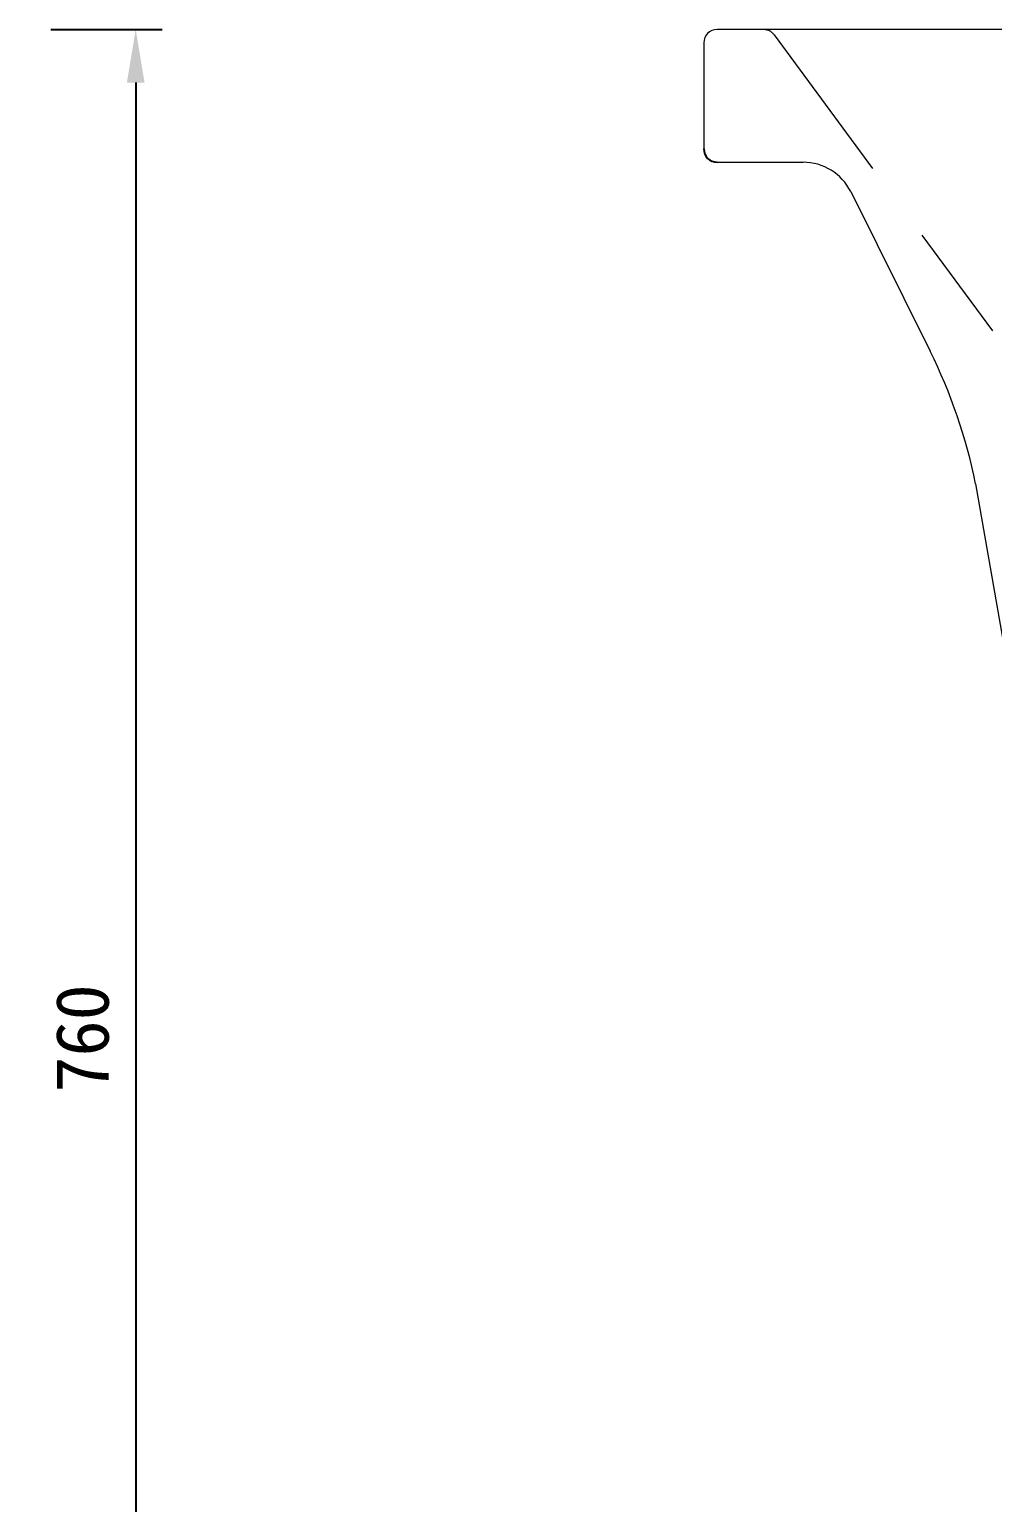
# Model space of a CAD drawing. Extents: x 3450 to 6550, y -27 to 2100.
# Drawn here: x 5108 to 5471, y 444 to 999 of the extents above; entities that cross this region are included whole.
import ezdxf

# ---------------------------------------------------------------- set-up
doc = ezdxf.new("R2010")
doc.units = 0
doc.header["$LTSCALE"] = 50
doc.header["$MEASUREMENT"] = 0
doc.linetypes.add('CENTER', pattern=[2, 1.25, -0.25, 0.25, -0.25])
doc.linetypes.add('HIDDEN2', pattern=[0.1875, 0.125, -0.0625])
doc.layers.get('0').update_dxf_attribs({"linetype": 'CONTINUOUS'})
doc.layers.get('DEFPOINTS').update_dxf_attribs({"linetype": 'CONTINUOUS'})
doc.layers.add('1', color=2, linetype='CENTER')
doc.dimstyles.get("Standard").update_dxf_attribs({"dimtxt": 2.5, "dimasz": 2, "dimexe": 2, "dimexo": 1, "dimgap": 1.5, "dimtad": 1, "dimdec": 0, "dimlfac": 10, "dimrnd": 0.5, "dimzin": 0, "dimdsep": 46, "dimtxsty": 'Standard', "dimcen": 0, "dimclrt": 2, "dimadec": 0, "dimazin": 0, "dimtfac": 1, "dimtdec": 0, "dimtmove": 0, "dimatfit": 3, "dimfxl": 0, "dimtolj": 1, "dimtzin": 0, "dimarcsym": 0})

# ---------------------------------------------------------------- blocks, each defined once
blk = doc.blocks.new('*D44')
at = {"color": 3, "lineweight": -2}
for p, q in [((5115.870729076136, 999.214167282507), (5157.870729076136, 999.214167282507)), ((5147.870729076136, 979.214167282507), (5147.870729076136, 259.2141672825067)), ((5115.870729076136, 239.2141672825067), (5157.870729076136, 239.2141672825067))]:
    blk.add_line(p, q, dxfattribs=at)
at = {"color": 3}
for points in [[(5144.537395742803, 979.214167282507), (5151.204062409469, 979.214167282507), (5147.870729076136, 999.214167282507)], [(5144.537395742803, 259.2141672825067), (5151.204062409469, 259.2141672825067), (5147.870729076136, 239.2141672825067)]]:
    blk.add_solid(points, dxfattribs=at)
at = {"layer": 'DEFPOINTS', "color": 0}
for p in [(5107.870729076136, 999.214167282507), (5107.870729076136, 239.2141672825067), (5147.870729076136, 239.2141672825067)]:
    blk.add_point(p, dxfattribs=at)
at = {"color": 2, "insert": (5127.870729076136, 619.2141672825077), "char_height": 20, "attachment_point": 5, "rotation": 90}
blk.add_mtext('\\A1;760', dxfattribs=at)

msp = doc.modelspace()

# ---------------------------------------------------------------- linework, layer by layer
at = {"color": 0, "linetype": 'Continuous', "lineweight": 0}
for p, q in [((5811.777251857901, 999.2141672825048), (5366.777251857901, 999.2141672825048)), ((5366.812203222916, 999.2141672825048), (5366.777251857901, 999.2141672825048)), ((5361.777251857901, 994.2141672825048), (5361.777251857901, 954.2141672825048)), ((5366.777251857901, 949.2141672825082), (5399.206433769185, 949.2141672825048)), ((5417.1107408213, 938.1268430301973), (5447.038026943425, 878.00715112892)), ((5464.101073054801, 828.1536799838907), (5499.717995210196, 624.305148752822))]:
    msp.add_line(p, q, dxfattribs=at)
at = {"color": 2, "linetype": 'HIDDEN2', "lineweight": 0, "ltscale": 10}
for p, q in [((5381.896664513698, 999.2141672825048), (5381.877029559474, 999.2141672825048)), ((5388.276103567959, 997.1827898450485), (5470.522101336305, 885.715682682023))]:
    msp.add_line(p, q, dxfattribs=at)
at = {"color": 0, "linetype": 'Continuous', "lineweight": 0}
for centre, radius, start, end in [((5366.777251857901, 994.2141672825048), 5, 90, 180), ((5399.206433769171, 929.2141672825048), 20, 26.46389543049093, 90), ((5267.994956422263, 788.8803936519819), 200, 11.32455778827048, 26.46389543049093)]:
    msp.add_arc(centre, radius, start, end, dxfattribs=at)
at = {"color": 0, "linetype": 'HIDDEN2', "lineweight": 0, "ltscale": 10}
msp.add_arc((5384.252761663375, 994.2141672825048), 5, 36.42175880443342, 90, dxfattribs=at)
at = {"layer": '1', "color": 0, "linetype": 'Continuous'}
msp.add_arc((5366.777251880239, 954.2142894436322), 5, 180, 270, dxfattribs=at)

# ---------------------------------------------------------------- dimensions: what is measured, and where the dimension line sits
dim = msp.add_linear_dim(base=(5147.870729076136, 239.2141672825067), p1=(5107.870729076136, 999.214167282507), p2=(5107.870729076136, 239.2141672825067), angle=90, dimstyle='Standard', override={"dimtxt": 20, "dimasz": 20, "dimexe": 10, "dimexo": 8, "dimgap": 10, "dimdec": 4, "dimlfac": 1, "dimzin": 8, "dimclrd": 3, "dimclre": 3, "dimtdec": 4})
dim.commit()
dim.dimension.update_dxf_attribs({"geometry": '*D44', "text_midpoint": (5127.870729076136, 619.2141672825077)})

doc.saveas('drawing.dxf')
